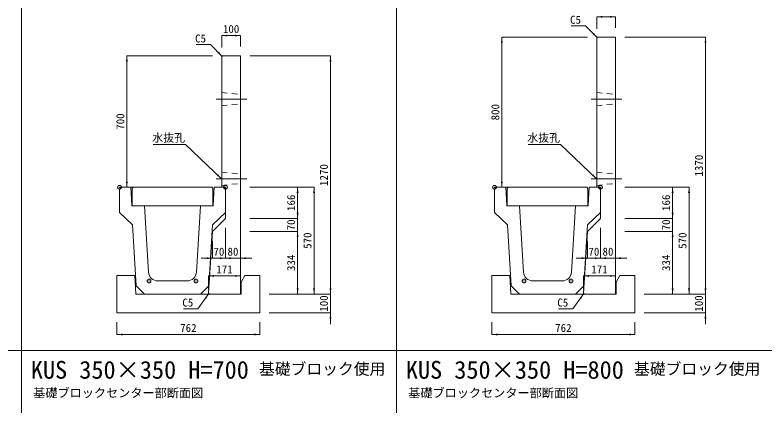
# Model space of a CAD drawing. Units: millimetres at full size, sheet at 1:40. Extents: x 86 to 35886, y -15691 to 10257.
# Drawn here: x 9252 to 13252, y -6887 to -4802 of the extents above; entities that cross this region are included whole.
import ezdxf
from ezdxf.enums import TextEntityAlignment as Align

# ---------------------------------------------------------------- set-up
doc = ezdxf.new("R2010")
doc.units = ezdxf.units.MM
doc.header["$LTSCALE"] = 40
doc.header["$PDMODE"] = 32
doc.header["$PDSIZE"] = 20
doc.linetypes.add('USER1', pattern=[28.575, 19.05, -3.175, 3.175, -3.175])
doc.linetypes.add('USER2', pattern=[1.35, 0.75, -0.6])
for name, color, linetype, lineweight in [('0_2', 7, 'USER1', 5), ('パネックスKUS', 2, 'Continuous', 20), ('図枠', 5, 'Continuous', 13), ('基礎ブロック', 2, 'Continuous', 13), ('寸法線', 7, 'Continuous', 13), ('引出線', 4, 'Continuous', 13), ('本体', 2, 'Continuous', 13), ('補助線', 8, 'USER1', 13)]:
    doc.layers.add(name, color=color, linetype=linetype, lineweight=lineweight)
doc.layers.add('文字', color=7, linetype='Continuous')
doc.styles.add('ＭＳ ゴシック', font='')
doc.styles.get('ＭＳ ゴシック').set_extended_font_data('MS Gothic')

# ---------------------------------------------------------------- blocks, each defined once
blk = doc.blocks.new('filled_arrow')
at = {"color": 0, "linetype": 'Continuous', "lineweight": -2}
blk.add_solid([(7.5, 1.25), (0, 0), (7.5, -1.25)], dxfattribs=at)

msp = doc.modelspace()

# ---------------------------------------------------------------- linework, layer by layer
at = {"layer": 'パネックスKUS'}
for p, q in [((12359.18, -4920.5), (12354.18, -4925.5)), ((12354.18, -4925.5), (12354.18, -5720.5)), ((12454.18, -4920.5), (12359.18, -4920.5)), ((12454.18, -6290.5), (12454.18, -4920.5)), ((10359.18, -5020.5), (10354.18, -5025.5)), ((10354.18, -5025.5), (10354.18, -5720.5)), ((10454.18, -5020.5), (10359.18, -5020.5)), ((10454.18, -6290.5), (10454.18, -5020.5)), ((10354.18, -5720.5), (10374.18, -5720.5)), ((10374.18, -5720.5), (10374.18, -5886.5)), ((12354.18, -5720.5), (12374.18, -5720.5)), ((12374.18, -5720.5), (12374.18, -5886.5)), ((10374.18, -5886.5), (10304.18, -5956.5)), ((12374.18, -5886.5), (12304.18, -5956.5)), ((10304.18, -5956.5), (10283.49, -6285.51)), ((12304.18, -5956.5), (12283.49, -6285.51)), ((10288.18, -6290.5), (10283.49, -6285.51)), ((10288.18, -6290.5), (10454.18, -6290.5)), ((12288.18, -6290.5), (12283.49, -6285.51)), ((12288.18, -6290.5), (12454.18, -6290.5))]:
    msp.add_line(p, q, dxfattribs=at)
at = {"layer": 'パネックスKUS', "linetype": 'USER2', "lineweight": 9}
for p, q in [((10354.18, -5215.5), (10454.18, -5225.5)), ((12354.18, -5215.5), (12454.18, -5225.5)), ((10354.18, -5285.5), (10454.18, -5275.5)), ((12354.18, -5285.5), (12454.18, -5275.5)), ((10354.18, -5640.5), (10454.18, -5650.5)), ((12354.18, -5640.5), (12454.18, -5650.5)), ((10354.18, -5710.5), (10454.18, -5700.5)), ((12354.18, -5710.5), (12454.18, -5700.5))]:
    msp.add_line(p, q, dxfattribs=at)
at = {"layer": '図枠'}
for p, q in [((9286.23, -1890.56), (9286.23, -15590.56)), ((11286.23, -1890.56), (11286.23, -15590.56)), ((86.23, -6590.56), (17286.23, -6590.56))]:
    msp.add_line(p, q, dxfattribs=at)
at = {"layer": '基礎ブロック'}
for p, q in [((9890.23, -6190.5), (9795.23, -6190.5)), ((9795.23, -6190.5), (9795.23, -6290.5)), ((9895.23, -6290.5), (9890.23, -6190.5)), ((10478.23, -6190.5), (10457.23, -6227.5)), ((10557.23, -6190.5), (10478.23, -6190.5)), ((10557.23, -6290.5), (10557.23, -6190.5)), ((11890.23, -6190.5), (11795.23, -6190.5)), ((11795.23, -6190.5), (11795.23, -6290.5)), ((11895.23, -6290.5), (11890.23, -6190.5)), ((12478.23, -6190.5), (12457.23, -6227.5)), ((12557.23, -6190.5), (12478.23, -6190.5)), ((12557.23, -6290.5), (12557.23, -6190.5)), ((10457.23, -6227.5), (10457.23, -6290.5)), ((12457.23, -6227.5), (12457.23, -6290.5)), ((9795.23, -6290.5), (9795.23, -6390.5)), ((10457.23, -6290.5), (9895.23, -6290.5)), ((10557.23, -6290.5), (10557.23, -6390.5)), ((11795.23, -6290.5), (11795.23, -6390.5)), ((12457.23, -6290.5), (11895.23, -6290.5)), ((12557.23, -6290.5), (12557.23, -6390.5)), ((9795.23, -6390.5), (10557.23, -6390.5)), ((11795.23, -6390.5), (12557.23, -6390.5))]:
    msp.add_line(p, q, dxfattribs=at)
at = {"layer": '寸法線'}
for p, q in [((12354.18, -4811.95), (12454.18, -4811.95)), ((12354.18, -4875.5), (12354.18, -4811.95)), ((12454.18, -4870.5), (12454.18, -4811.95)), ((10354.18, -4911.95), (10454.18, -4911.95)), ((10354.18, -4975.5), (10354.18, -4911.95)), ((10454.18, -4970.5), (10454.18, -4911.95)), ((11848.23, -5720.5), (11848.23, -4920.5)), ((12304.18, -4920.5), (11848.23, -4920.5)), ((12504.18, -4920.5), (12934.07, -4920.5)), ((12934.07, -6290.5), (12934.07, -4920.5)), ((9848.23, -5720.5), (9848.23, -5020.5)), ((10304.18, -5020.5), (9848.23, -5020.5)), ((10504.18, -5020.5), (10934.07, -5020.5)), ((10934.07, -6290.5), (10934.07, -5020.5)), ((10304.18, -5720.5), (9848.23, -5720.5)), ((10504.18, -5720.5), (10846.57, -5720.5)), ((10504.18, -5720.5), (10759.07, -5720.5)), ((10759.07, -5720.5), (10759.07, -5886.5)), ((10846.57, -5720.5), (10846.57, -6290.5)), ((12304.18, -5720.5), (11848.23, -5720.5)), ((12504.18, -5720.5), (12846.57, -5720.5)), ((12504.18, -5720.5), (12759.07, -5720.5)), ((12759.07, -5720.5), (12759.07, -5886.5)), ((12846.57, -5720.5), (12846.57, -6290.5)), ((10759.07, -5826.5), (10759.07, -6016.5)), ((12759.07, -5826.5), (12759.07, -6016.5)), ((10504.18, -5886.5), (10759.07, -5886.5)), ((10504.18, -5886.5), (10759.07, -5886.5)), ((12504.18, -5886.5), (12759.07, -5886.5)), ((12504.18, -5886.5), (12759.07, -5886.5)), ((10374.18, -5936.5), (10374.18, -6099.09)), ((10374.18, -5936.5), (10374.18, -6099.09)), ((10454.18, -5936.5), (10454.18, -6099.09)), ((10504.18, -5956.5), (10759.07, -5956.5)), ((10504.18, -5956.5), (10759.07, -5956.5)), ((10759.07, -5956.5), (10759.07, -6290.5)), ((12374.18, -5936.5), (12374.18, -6099.09)), ((12374.18, -5936.5), (12374.18, -6099.09)), ((12454.18, -5936.5), (12454.18, -6099.09)), ((12504.18, -5956.5), (12759.07, -5956.5)), ((12504.18, -5956.5), (12759.07, -5956.5)), ((12759.07, -5956.5), (12759.07, -6290.5)), ((10304.18, -6006.5), (10304.18, -6099.09)), ((12304.18, -6006.5), (12304.18, -6099.09)), ((10434.18, -6099.09), (10244.18, -6099.09)), ((10314.18, -6099.09), (10514.18, -6099.09)), ((12434.18, -6099.09), (12244.18, -6099.09)), ((12314.18, -6099.09), (12514.18, -6099.09)), ((10283.18, -6193.57), (10454.18, -6193.57)), ((10283.18, -6265.5), (10283.18, -6193.57)), ((10454.18, -6265.5), (10454.18, -6193.57)), ((12283.18, -6193.57), (12454.18, -6193.57)), ((12283.18, -6265.5), (12283.18, -6193.57)), ((12454.18, -6265.5), (12454.18, -6193.57)), ((10934.07, -6230.5), (10934.07, -6450.5)), ((12934.07, -6230.5), (12934.07, -6450.5)), ((10607.23, -6290.5), (10934.07, -6290.5)), ((10607.23, -6290.5), (10846.57, -6290.5)), ((10607.23, -6290.5), (10759.07, -6290.5)), ((10607.23, -6290.5), (10934.07, -6290.5)), ((12607.23, -6290.5), (12934.07, -6290.5)), ((12607.23, -6290.5), (12846.57, -6290.5)), ((12607.23, -6290.5), (12759.07, -6290.5)), ((12607.23, -6290.5), (12934.07, -6290.5)), ((10607.23, -6390.5), (10934.07, -6390.5)), ((12607.23, -6390.5), (12934.07, -6390.5)), ((9795.23, -6440.5), (9795.23, -6505.72)), ((10557.23, -6440.5), (10557.23, -6505.72)), ((11795.23, -6440.5), (11795.23, -6505.72)), ((12557.23, -6440.5), (12557.23, -6505.72)), ((9795.23, -6505.72), (10557.23, -6505.72)), ((11795.23, -6505.72), (12557.23, -6505.72))]:
    msp.add_line(p, q, dxfattribs=at)
at = {"layer": '引出線'}
for points in [[(12356.68, -4923), (12295.19, -4860.29), (12217.42, -4860.29)], [(10356.68, -5023), (10295.19, -4960.29), (10217.42, -4960.29)], [(10353.23, -5675.5), (10160.77, -5492.05), (9989.03, -5492.05)], [(12353.23, -5675.5), (12160.77, -5492.05), (11989.03, -5492.05)], [(10285.84, -6288), (10227.41, -6368.26), (10149.64, -6368.26)], [(12285.84, -6288), (12227.41, -6368.26), (12149.64, -6368.26)]]:
    msp.add_lwpolyline(points, dxfattribs=at)
at = {"layer": '本体'}
for p, q in [((9809.18, -5732.5), (9815.18, -5720.5)), ((9809.18, -5732.5), (9809.18, -5854.5)), ((9815.18, -5720.5), (9869.18, -5720.5)), ((9869.18, -5720.5), (9874.18, -5820.5)), ((10314.18, -5720.5), (10309.18, -5820.5)), ((10314.18, -5720.5), (10368.18, -5720.5)), ((10374.18, -5732.5), (10368.18, -5720.5)), ((10374.18, -5732.5), (10374.18, -5854.5)), ((11809.18, -5732.5), (11815.18, -5720.5)), ((11809.18, -5732.5), (11809.18, -5854.5)), ((11815.18, -5720.5), (11869.18, -5720.5)), ((11869.18, -5720.5), (11874.18, -5820.5)), ((12314.18, -5720.5), (12309.18, -5820.5)), ((12314.18, -5720.5), (12368.18, -5720.5)), ((12374.18, -5732.5), (12368.18, -5720.5)), ((12374.18, -5732.5), (12374.18, -5854.5)), ((9874.18, -5820.5), (9941.68, -5820.5)), ((9941.68, -5820.5), (9963.75, -6173.62)), ((10241.68, -5820.5), (10219.61, -6173.62)), ((10241.68, -5820.5), (10309.18, -5820.5)), ((11874.18, -5820.5), (11941.68, -5820.5)), ((11941.68, -5820.5), (11963.75, -6173.62)), ((12241.68, -5820.5), (12219.61, -6173.62)), ((12241.68, -5820.5), (12309.18, -5820.5)), ((9809.18, -5854.5), (9878.68, -5921.5)), ((10374.18, -5854.5), (10304.68, -5921.5)), ((11809.18, -5854.5), (11878.68, -5921.5)), ((12374.18, -5854.5), (12304.68, -5921.5)), ((9878.68, -5921.5), (9898.28, -6247.1)), ((10304.68, -5921.5), (10285.08, -6247.1)), ((11878.68, -5921.5), (11898.28, -6247.1)), ((12304.68, -5921.5), (12285.08, -6247.1)), ((10013.65, -6220.5), (10169.71, -6220.5)), ((12013.65, -6220.5), (12169.71, -6220.5)), ((9941.68, -6290.5), (9898.28, -6247.1)), ((10241.68, -6290.5), (10285.08, -6247.1)), ((11941.68, -6290.5), (11898.28, -6247.1)), ((12241.68, -6290.5), (12285.08, -6247.1)), ((9941.68, -6290.5), (10241.68, -6290.5)), ((11941.68, -6290.5), (12241.68, -6290.5))]:
    msp.add_line(p, q, dxfattribs=at)
at = {"layer": '本体', "lineweight": 20}
for points in [[(9876.68, -5820.5), (9876.68, -5726.5), (9882.68, -5720.5), (10300.68, -5720.5), (10306.68, -5726.5), (10306.68, -5820.5)], [(11876.68, -5820.5), (11876.68, -5726.5), (11882.68, -5720.5), (12300.68, -5720.5), (12306.68, -5726.5), (12306.68, -5820.5)]]:
    msp.add_lwpolyline(points, close=True, dxfattribs=at)
at = {"layer": '本体'}
for centre, start, end in [((10013.65, -6170.5), 183.57633, 270), ((10169.71, -6170.5), 270, 356.42367), ((12013.65, -6170.5), 183.57633, 270), ((12169.71, -6170.5), 270, 356.42367)]:
    msp.add_arc(centre, 50, start, end, dxfattribs=at)
at = {"layer": '補助線', "linetype": 'Continuous'}
for p, q in [((10354.18, -5025.5), (10354.18, -5020.5)), ((10354.18, -5020.5), (10359.18, -5020.5))]:
    msp.add_line(p, q, dxfattribs=at)
at = {"layer": '補助線'}
for p, q in [((10323.87, -5250.5), (10487.59, -5250.5)), ((12323.87, -5250.5), (12487.59, -5250.5)), ((10323.87, -5675.5), (10487.59, -5675.5)), ((12323.87, -5675.5), (12487.59, -5675.5))]:
    msp.add_line(p, q, dxfattribs=at)
for p in [(9809.18, -5720.5), (10374.18, -5720.5), (11809.18, -5720.5), (12374.18, -5720.5), (9966.68, -6220.5), (10216.68, -6220.5), (11966.68, -6220.5), (12216.68, -6220.5)]:
    msp.add_point(p, dxfattribs=at)

# ---------------------------------------------------------------- block references
at = {"layer": '寸法線', "xscale": 4, "yscale": 4}
for p in [(12354.18, -4811.95), (10354.18, -4911.95), (10374.18, -6099.09), (10454.18, -6099.09), (12374.18, -6099.09), (12454.18, -6099.09), (10283.18, -6193.57), (12283.18, -6193.57), (9795.23, -6505.72), (11795.23, -6505.72)]:
    msp.add_blockref('filled_arrow', p, dxfattribs=at)
for p, rotation in [((12454.18, -4811.95), 180), ((10454.18, -4911.95), 180), ((11848.23, -4920.5), 270), ((12934.07, -4920.5), 270), ((9848.23, -5020.5), 270), ((10934.07, -5020.5), 270), ((9848.23, -5720.5), 90), ((11848.23, -5720.5), 90), ((10759.07, -5720.5), 270), ((10846.57, -5720.5), 270), ((12759.07, -5720.5), 270), ((12846.57, -5720.5), 270), ((10759.07, -5886.5), 90), ((10759.07, -5886.5), 90), ((12759.07, -5886.5), 90), ((12759.07, -5886.5), 90), ((10759.07, -5956.5), 270), ((10759.07, -5956.5), 270), ((12759.07, -5956.5), 270), ((12759.07, -5956.5), 270), ((10304.18, -6099.09), 180), ((10374.18, -6099.09), 180), ((12304.18, -6099.09), 180), ((12374.18, -6099.09), 180), ((10454.18, -6193.57), 180), ((12454.18, -6193.57), 180), ((10759.07, -6290.5), 90), ((10846.57, -6290.5), 90), ((10934.07, -6290.5), 90), ((10934.07, -6290.5), 90), ((12759.07, -6290.5), 90), ((12846.57, -6290.5), 90), ((12934.07, -6290.5), 90), ((12934.07, -6290.5), 90), ((10934.07, -6390.5), 270), ((12934.07, -6390.5), 270), ((10557.23, -6505.72), 180), ((12557.23, -6505.72), 180)]:
    msp.add_blockref('filled_arrow', p, dxfattribs=dict(at, rotation=rotation))
at = {"layer": '引出線', "xscale": 4, "yscale": 4}
for p, rotation in [((12356.68, -4923), 134.4), ((10356.68, -5023), 134.4), ((10353.23, -5675.5), 136.4), ((12353.23, -5675.5), 136.4), ((10285.84, -6288), 233.9), ((12285.84, -6288), 233.9)]:
    msp.add_blockref('filled_arrow', p, dxfattribs=dict(at, rotation=rotation))

# ---------------------------------------------------------------- texts
at = {"layer": '0_2', "style": 'ＭＳ ゴシック'}
for p in [(9348.99, -6854.99), (11348.99, -6854.99)]:
    msp.add_text('基礎ブロックセンター部断面図', height=47.47, dxfattribs=at).set_placement(p, align=Align.BOTTOM_LEFT)
at = {"layer": '寸法線', "style": 'ＭＳ ゴシック'}
for s, p in [('100', (10404.18, -4876.95)), ('70', (10339.18, -6064.09)), ('80', (10414.18, -6064.09)), ('70', (12339.18, -6064.09)), ('80', (12414.18, -6064.09)), ('171', (10368.68, -6158.57)), ('171', (12368.68, -6158.57)), ('762', (10176.23, -6470.72)), ('762', (12176.23, -6470.72))]:
    msp.add_text(s, height=42.72, dxfattribs=at).set_placement(p, align=Align.MIDDLE_CENTER)
for s, p in [('800', (11813.23, -5320.5)), ('700', (9813.23, -5370.5)), ('1370', (12899.07, -5605.5)), ('1270', (10899.07, -5655.5)), ('166', (10724.07, -5803.5)), ('166', (12724.07, -5803.5)), ('70', (10724.07, -5921.5)), ('70', (12724.07, -5921.5)), ('570', (10811.57, -6005.5)), ('570', (12811.57, -6005.5)), ('334', (10724.07, -6123.5)), ('334', (12724.07, -6123.5)), ('100', (10899.07, -6340.5)), ('100', (12899.07, -6340.5))]:
    msp.add_text(s, height=42.72, rotation=90, dxfattribs=at).set_placement(p, align=Align.MIDDLE_CENTER)
at = {"layer": '引出線', "style": 'ＭＳ ゴシック'}
for s, p in [('C5', (12270.19, -4806.29)), ('C5', (10270.19, -4906.29)), ('水抜孔', (10158.52, -5435.77)), ('水抜孔', (12158.52, -5435.77)), ('C5', (10202.41, -6314.26)), ('C5', (12202.41, -6314.26))]:
    msp.add_text(s, height=42.72, dxfattribs=at).set_placement(p, align=Align.TOP_RIGHT)
at = {"layer": '文字', "style": 'ＭＳ ゴシック'}
for s, p in [('KUS 350×350 H=700', (9336.23, -6770.06)), ('KUS 350×350 H=800', (11336.23, -6770.06))]:
    msp.add_text(s, height=94.94, dxfattribs=at).set_placement(p, align=Align.BOTTOM_LEFT)
for p in [(11226.61, -6689.1), (13226.61, -6689.1)]:
    msp.add_text('基礎ブロック使用', height=61.71, dxfattribs=at).set_placement(p, align=Align.MIDDLE_RIGHT)

doc.saveas('drawing.dxf')
